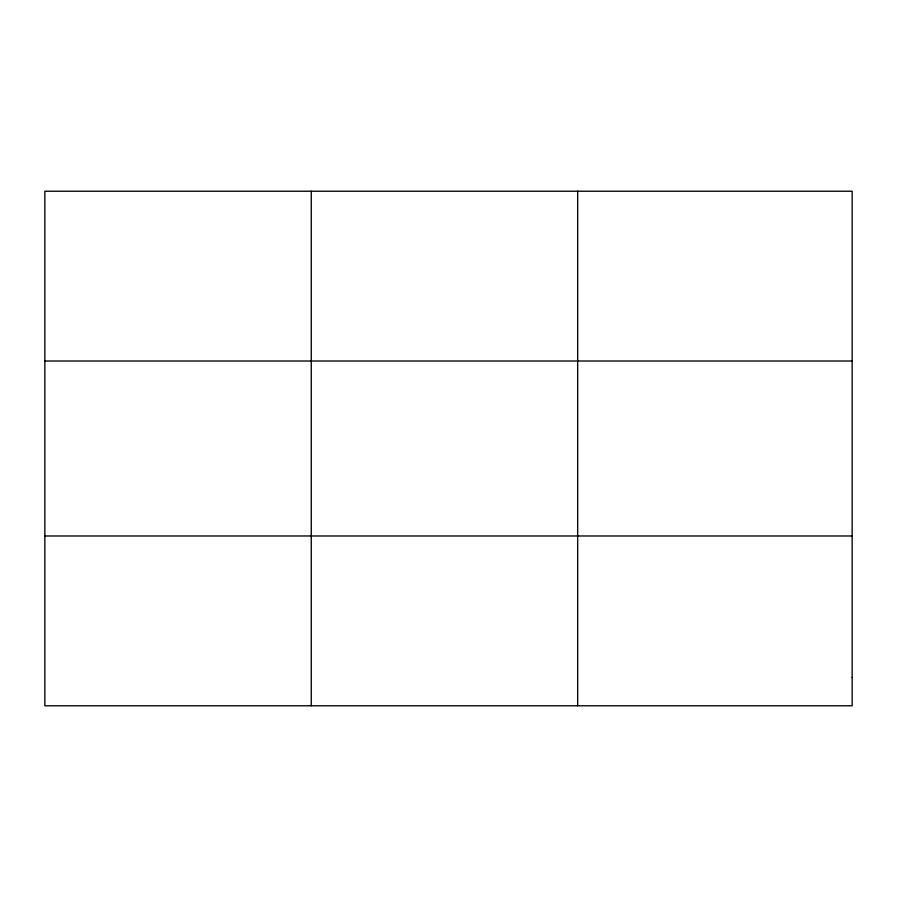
<?xml version="1.0" encoding="UTF-8"?>
<svg xmlns="http://www.w3.org/2000/svg" width="897" height="897" viewBox="0 0 897 897"><rect width="100%" height="100%" fill="white"/><g stroke="black" fill="none" stroke-linecap="round" stroke-linejoin="round"><path stroke-width="1.35" d="M311.259 705.782L311.259 191.218M577.668 705.782L577.668 191.218M44.85 361.02L852.15 361.02M44.85 535.98L852.15 535.98M852.15 677.482L852.15 705.782L44.85 705.782L44.85 191.218L852.15 191.218L852.15 677.482"/></g></svg>
